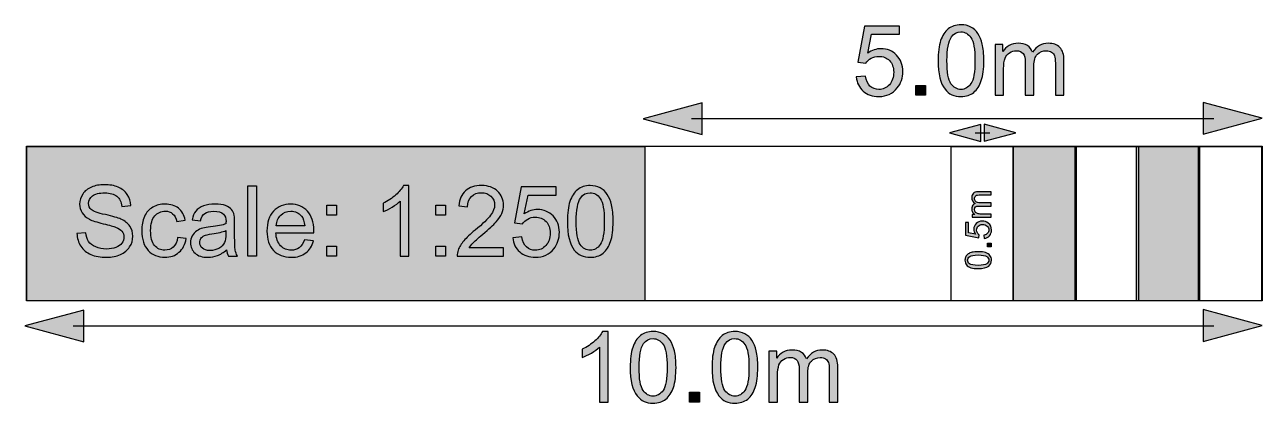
# Model space of a CAD drawing. Extents: x 65 to 355, y 40 to 244.
# Drawn here: x 64.91 to 104.97, y 40.36 to 52.6 of the extents above; entities that cross this region are included whole.
import ezdxf

# ---------------------------------------------------------------- set-up
doc = ezdxf.new("R2010")
doc.units = 0
doc.header["$MEASUREMENT"] = 0
doc.layers.add('SCALE_RULER_250', color=7, linetype='CONTINUOUS')

# ---------------------------------------------------------------- blocks, each defined once
blk = doc.blocks.new('BLOCK_13')
at = {"layer": 'SCALE_RULER_250'}
h = blk.add_hatch(color=7, dxfattribs=at)
h.dxf.hatch_style = 2
h.paths.add_polyline_path([(66.823, 43.369), (64.911, 42.857), (66.823, 42.344)])
h = blk.add_hatch(color=7, dxfattribs=at)
h.dxf.hatch_style = 2
h.paths.add_polyline_path([(103.058, 42.357), (104.971, 42.869), (103.058, 43.382)])
for points in [[(66.823, 43.369), (64.911, 42.857), (66.823, 42.344), (66.823, 43.369)], [(103.058, 42.357), (104.971, 42.869), (103.058, 43.382), (103.058, 42.357)]]:
    blk.add_lwpolyline(points, dxfattribs=at)
at = {"layer": 'SCALE_RULER_250', "color": 7}
blk.add_lwpolyline([(66.474, 42.863), (103.408, 42.863)], dxfattribs=at)
blk = doc.blocks.new('BLOCK_14')
at = {"layer": 'SCALE_RULER_250'}
h = blk.add_hatch(color=7, dxfattribs=at)
h.dxf.hatch_style = 2
edge = h.paths.add_edge_path()
edge.add_spline(control_points=[(83.796, 40.394), (83.796, 40.394), (83.517, 40.394), (83.517, 40.394), (83.517, 40.394), (83.517, 42.172), (83.517, 42.172), (83.45, 42.108), (83.362, 42.044), (83.253, 41.98), (83.144, 41.915), (83.046, 41.868), (82.959, 41.836), (82.959, 41.836), (82.959, 42.105), (82.959, 42.105), (83.115, 42.179), (83.252, 42.268), (83.368, 42.372), (83.485, 42.476), (83.568, 42.578), (83.616, 42.676), (83.616, 42.676), (83.796, 42.676), (83.796, 42.676), (83.796, 42.676), (83.796, 40.394), (83.796, 40.394)], knot_values=[0, 0, 0, 0, 1, 1, 1, 2, 2, 2, 3, 3, 3, 4, 4, 4, 5, 5, 5, 6, 6, 6, 7, 7, 7, 8, 8, 8, 9, 9, 9, 9], degree=3, periodic=1)
h = blk.add_hatch(color=7, dxfattribs=at)
h.dxf.hatch_style = 2
edge = h.paths.add_edge_path()
edge.add_spline(control_points=[(84.511, 41.515), (84.511, 41.783), (84.539, 42), (84.594, 42.163), (84.649, 42.327), (84.731, 42.454), (84.84, 42.542), (84.949, 42.631), (85.087, 42.676), (85.252, 42.676), (85.374, 42.676), (85.481, 42.651), (85.573, 42.602), (85.665, 42.553), (85.741, 42.482), (85.801, 42.39), (85.861, 42.297), (85.908, 42.185), (85.942, 42.052), (85.976, 41.919), (85.993, 41.74), (85.993, 41.515), (85.993, 41.248), (85.966, 41.033), (85.911, 40.869), (85.856, 40.705), (85.774, 40.578), (85.665, 40.489), (85.556, 40.4), (85.418, 40.355), (85.252, 40.355), (85.033, 40.355), (84.861, 40.433), (84.736, 40.591), (84.586, 40.78), (84.511, 41.088), (84.511, 41.515)], knot_values=[0, 0, 0, 0, 1, 1, 1, 2, 2, 2, 3, 3, 3, 4, 4, 4, 5, 5, 5, 6, 6, 6, 7, 7, 7, 8, 8, 8, 9, 9, 9, 10, 10, 10, 11, 11, 11, 12, 12, 12, 12], degree=3, periodic=1)
edge = h.paths.add_edge_path()
edge.add_spline(control_points=[(84.798, 41.515), (84.798, 41.141), (84.841, 40.893), (84.929, 40.77), (85.016, 40.646), (85.124, 40.585), (85.252, 40.585), (85.38, 40.585), (85.488, 40.647), (85.575, 40.771), (85.662, 40.895), (85.706, 41.143), (85.706, 41.515), (85.706, 41.889), (85.662, 42.137), (85.575, 42.26), (85.488, 42.383), (85.379, 42.445), (85.249, 42.445), (85.121, 42.445), (85.018, 42.391), (84.942, 42.282), (84.846, 42.144), (84.798, 41.888), (84.798, 41.515)], knot_values=[0, 0, 0, 0, 1, 1, 1, 2, 2, 2, 3, 3, 3, 4, 4, 4, 5, 5, 5, 6, 6, 6, 7, 7, 7, 8, 8, 8, 8], degree=3, periodic=1)
h = blk.add_hatch(color=7, dxfattribs=at)
h.dxf.hatch_style = 2
edge = h.paths.add_edge_path()
edge.add_spline(control_points=[(87.159, 41.515), (87.159, 41.783), (87.186, 42), (87.242, 42.163), (87.297, 42.327), (87.379, 42.454), (87.488, 42.542), (87.597, 42.631), (87.735, 42.676), (87.9, 42.676), (88.022, 42.676), (88.129, 42.651), (88.221, 42.602), (88.313, 42.553), (88.389, 42.482), (88.449, 42.39), (88.509, 42.297), (88.556, 42.185), (88.59, 42.052), (88.624, 41.919), (88.641, 41.74), (88.641, 41.515), (88.641, 41.248), (88.614, 41.033), (88.559, 40.869), (88.504, 40.705), (88.422, 40.578), (88.313, 40.489), (88.204, 40.4), (88.066, 40.355), (87.9, 40.355), (87.681, 40.355), (87.509, 40.433), (87.384, 40.591), (87.234, 40.78), (87.159, 41.088), (87.159, 41.515)], knot_values=[0, 0, 0, 0, 1, 1, 1, 2, 2, 2, 3, 3, 3, 4, 4, 4, 5, 5, 5, 6, 6, 6, 7, 7, 7, 8, 8, 8, 9, 9, 9, 10, 10, 10, 11, 11, 11, 12, 12, 12, 12], degree=3, periodic=1)
edge = h.paths.add_edge_path()
edge.add_spline(control_points=[(87.446, 41.515), (87.446, 41.141), (87.489, 40.893), (87.577, 40.77), (87.664, 40.646), (87.772, 40.585), (87.9, 40.585), (88.028, 40.585), (88.136, 40.647), (88.223, 40.771), (88.31, 40.895), (88.354, 41.143), (88.354, 41.515), (88.354, 41.889), (88.31, 42.137), (88.223, 42.26), (88.136, 42.383), (88.027, 42.445), (87.897, 42.445), (87.769, 42.445), (87.666, 42.391), (87.59, 42.282), (87.494, 42.144), (87.446, 41.888), (87.446, 41.515)], knot_values=[0, 0, 0, 0, 1, 1, 1, 2, 2, 2, 3, 3, 3, 4, 4, 4, 5, 5, 5, 6, 6, 6, 7, 7, 7, 8, 8, 8, 8], degree=3, periodic=1)
h = blk.add_hatch(color=7, dxfattribs=at)
h.dxf.hatch_style = 2
edge = h.paths.add_edge_path()
edge.add_spline(control_points=[(89.002, 40.394), (89.002, 40.394), (89.002, 42.04), (89.002, 42.04), (89.002, 42.04), (89.252, 42.04), (89.252, 42.04), (89.252, 42.04), (89.252, 41.809), (89.252, 41.809), (89.303, 41.89), (89.372, 41.955), (89.458, 42.004), (89.544, 42.053), (89.641, 42.077), (89.751, 42.077), (89.873, 42.077), (89.973, 42.052), (90.051, 42.001), (90.129, 41.951), (90.184, 41.88), (90.216, 41.789), (90.346, 41.981), (90.516, 42.077), (90.725, 42.077), (90.888, 42.077), (91.013, 42.032), (91.101, 41.942), (91.189, 41.851), (91.233, 41.712), (91.233, 41.524), (91.233, 41.524), (91.233, 40.394), (91.233, 40.394), (91.233, 40.394), (90.956, 40.394), (90.956, 40.394), (90.956, 40.394), (90.956, 41.431), (90.956, 41.431), (90.956, 41.542), (90.946, 41.623), (90.928, 41.672), (90.91, 41.721), (90.877, 41.76), (90.83, 41.79), (90.782, 41.82), (90.727, 41.836), (90.663, 41.836), (90.547, 41.836), (90.451, 41.797), (90.374, 41.72), (90.298, 41.643), (90.259, 41.52), (90.259, 41.35), (90.259, 41.35), (90.259, 40.394), (90.259, 40.394), (90.259, 40.394), (89.98, 40.394), (89.98, 40.394), (89.98, 40.394), (89.98, 41.463), (89.98, 41.463), (89.98, 41.587), (89.958, 41.68), (89.912, 41.742), (89.867, 41.805), (89.792, 41.836), (89.689, 41.836), (89.61, 41.836), (89.538, 41.815), (89.471, 41.774), (89.404, 41.732), (89.356, 41.672), (89.326, 41.592), (89.296, 41.512), (89.281, 41.398), (89.281, 41.248), (89.281, 41.248), (89.281, 40.394), (89.281, 40.394), (89.281, 40.394), (89.002, 40.394), (89.002, 40.394)], knot_values=[0, 0, 0, 0, 1, 1, 1, 2, 2, 2, 3, 3, 3, 4, 4, 4, 5, 5, 5, 6, 6, 6, 7, 7, 7, 8, 8, 8, 9, 9, 9, 10, 10, 10, 11, 11, 11, 12, 12, 12, 13, 13, 13, 14, 14, 14, 15, 15, 15, 16, 16, 16, 17, 17, 17, 18, 18, 18, 19, 19, 19, 20, 20, 20, 21, 21, 21, 22, 22, 22, 23, 23, 23, 24, 24, 24, 25, 25, 25, 26, 26, 26, 27, 27, 27, 28, 28, 28, 28], degree=3, periodic=1)
h = blk.add_hatch(color=7, dxfattribs=at)
h.dxf.hatch_style = 2
h.paths.add_polyline_path([(86.433, 40.394), (86.433, 40.711), (86.751, 40.711), (86.751, 40.394)])
blk.add_lwpolyline([(86.433, 40.394), (86.433, 40.711), (86.751, 40.711), (86.751, 40.394), (86.433, 40.394)], dxfattribs=at)
for points, knots in [([(83.796, 40.394), (83.796, 40.394), (83.517, 40.394), (83.517, 40.394), (83.517, 40.394), (83.517, 42.172), (83.517, 42.172), (83.45, 42.108), (83.362, 42.044), (83.253, 41.98), (83.144, 41.915), (83.046, 41.868), (82.959, 41.836), (82.959, 41.836), (82.959, 42.105), (82.959, 42.105), (83.115, 42.179), (83.252, 42.268), (83.368, 42.372), (83.485, 42.476), (83.568, 42.578), (83.616, 42.676), (83.616, 42.676), (83.796, 42.676), (83.796, 42.676), (83.796, 42.676), (83.796, 40.394), (83.796, 40.394)], [0, 0, 0, 0, 1, 1, 1, 2, 2, 2, 3, 3, 3, 4, 4, 4, 5, 5, 5, 6, 6, 6, 7, 7, 7, 8, 8, 8, 9, 9, 9, 9]), ([(84.511, 41.515), (84.511, 41.783), (84.539, 42), (84.594, 42.163), (84.649, 42.327), (84.731, 42.454), (84.84, 42.542), (84.949, 42.631), (85.087, 42.676), (85.252, 42.676), (85.374, 42.676), (85.481, 42.651), (85.573, 42.602), (85.665, 42.553), (85.741, 42.482), (85.801, 42.39), (85.861, 42.297), (85.908, 42.185), (85.942, 42.052), (85.976, 41.919), (85.993, 41.74), (85.993, 41.515), (85.993, 41.248), (85.966, 41.033), (85.911, 40.869), (85.856, 40.705), (85.774, 40.578), (85.665, 40.489), (85.556, 40.4), (85.418, 40.355), (85.252, 40.355), (85.033, 40.355), (84.861, 40.433), (84.736, 40.591), (84.586, 40.78), (84.511, 41.088), (84.511, 41.515)], [0, 0, 0, 0, 1, 1, 1, 2, 2, 2, 3, 3, 3, 4, 4, 4, 5, 5, 5, 6, 6, 6, 7, 7, 7, 8, 8, 8, 9, 9, 9, 10, 10, 10, 11, 11, 11, 12, 12, 12, 12]), ([(87.159, 41.515), (87.159, 41.783), (87.186, 42), (87.242, 42.163), (87.297, 42.327), (87.379, 42.454), (87.488, 42.542), (87.597, 42.631), (87.735, 42.676), (87.9, 42.676), (88.022, 42.676), (88.129, 42.651), (88.221, 42.602), (88.313, 42.553), (88.389, 42.482), (88.449, 42.39), (88.509, 42.297), (88.556, 42.185), (88.59, 42.052), (88.624, 41.919), (88.641, 41.74), (88.641, 41.515), (88.641, 41.248), (88.614, 41.033), (88.559, 40.869), (88.504, 40.705), (88.422, 40.578), (88.313, 40.489), (88.204, 40.4), (88.066, 40.355), (87.9, 40.355), (87.681, 40.355), (87.509, 40.433), (87.384, 40.591), (87.234, 40.78), (87.159, 41.088), (87.159, 41.515)], [0, 0, 0, 0, 1, 1, 1, 2, 2, 2, 3, 3, 3, 4, 4, 4, 5, 5, 5, 6, 6, 6, 7, 7, 7, 8, 8, 8, 9, 9, 9, 10, 10, 10, 11, 11, 11, 12, 12, 12, 12]), ([(84.798, 41.515), (84.798, 41.141), (84.841, 40.893), (84.929, 40.77), (85.016, 40.646), (85.124, 40.585), (85.252, 40.585), (85.38, 40.585), (85.488, 40.647), (85.575, 40.771), (85.662, 40.895), (85.706, 41.143), (85.706, 41.515), (85.706, 41.889), (85.662, 42.137), (85.575, 42.26), (85.488, 42.383), (85.379, 42.445), (85.249, 42.445), (85.121, 42.445), (85.018, 42.391), (84.942, 42.282), (84.846, 42.144), (84.798, 41.888), (84.798, 41.515)], [0, 0, 0, 0, 1, 1, 1, 2, 2, 2, 3, 3, 3, 4, 4, 4, 5, 5, 5, 6, 6, 6, 7, 7, 7, 8, 8, 8, 8]), ([(87.446, 41.515), (87.446, 41.141), (87.489, 40.893), (87.577, 40.77), (87.664, 40.646), (87.772, 40.585), (87.9, 40.585), (88.028, 40.585), (88.136, 40.647), (88.223, 40.771), (88.31, 40.895), (88.354, 41.143), (88.354, 41.515), (88.354, 41.889), (88.31, 42.137), (88.223, 42.26), (88.136, 42.383), (88.027, 42.445), (87.897, 42.445), (87.769, 42.445), (87.666, 42.391), (87.59, 42.282), (87.494, 42.144), (87.446, 41.888), (87.446, 41.515)], [0, 0, 0, 0, 1, 1, 1, 2, 2, 2, 3, 3, 3, 4, 4, 4, 5, 5, 5, 6, 6, 6, 7, 7, 7, 8, 8, 8, 8]), ([(89.002, 40.394), (89.002, 40.394), (89.002, 42.04), (89.002, 42.04), (89.002, 42.04), (89.252, 42.04), (89.252, 42.04), (89.252, 42.04), (89.252, 41.809), (89.252, 41.809), (89.303, 41.89), (89.372, 41.955), (89.458, 42.004), (89.544, 42.053), (89.641, 42.077), (89.751, 42.077), (89.873, 42.077), (89.973, 42.052), (90.051, 42.001), (90.129, 41.951), (90.184, 41.88), (90.216, 41.789), (90.346, 41.981), (90.516, 42.077), (90.725, 42.077), (90.888, 42.077), (91.013, 42.032), (91.101, 41.942), (91.189, 41.851), (91.233, 41.712), (91.233, 41.524), (91.233, 41.524), (91.233, 40.394), (91.233, 40.394), (91.233, 40.394), (90.956, 40.394), (90.956, 40.394), (90.956, 40.394), (90.956, 41.431), (90.956, 41.431), (90.956, 41.542), (90.946, 41.623), (90.928, 41.672), (90.91, 41.721), (90.877, 41.76), (90.83, 41.79), (90.782, 41.82), (90.727, 41.836), (90.663, 41.836), (90.547, 41.836), (90.451, 41.797), (90.374, 41.72), (90.298, 41.643), (90.259, 41.52), (90.259, 41.35), (90.259, 41.35), (90.259, 40.394), (90.259, 40.394), (90.259, 40.394), (89.98, 40.394), (89.98, 40.394), (89.98, 40.394), (89.98, 41.463), (89.98, 41.463), (89.98, 41.587), (89.958, 41.68), (89.912, 41.742), (89.867, 41.805), (89.792, 41.836), (89.689, 41.836), (89.61, 41.836), (89.538, 41.815), (89.471, 41.774), (89.404, 41.732), (89.356, 41.672), (89.326, 41.592), (89.296, 41.512), (89.281, 41.398), (89.281, 41.248), (89.281, 41.248), (89.281, 40.394), (89.281, 40.394), (89.281, 40.394), (89.002, 40.394), (89.002, 40.394)], [0, 0, 0, 0, 1, 1, 1, 2, 2, 2, 3, 3, 3, 4, 4, 4, 5, 5, 5, 6, 6, 6, 7, 7, 7, 8, 8, 8, 9, 9, 9, 10, 10, 10, 11, 11, 11, 12, 12, 12, 13, 13, 13, 14, 14, 14, 15, 15, 15, 16, 16, 16, 17, 17, 17, 18, 18, 18, 19, 19, 19, 20, 20, 20, 21, 21, 21, 22, 22, 22, 23, 23, 23, 24, 24, 24, 25, 25, 25, 26, 26, 26, 27, 27, 27, 28, 28, 28, 28])]:
    blk.add_open_spline(points, degree=3, knots=knots, dxfattribs=at)
blk = doc.blocks.new('BLOCK_15')
at = {"layer": 'SCALE_RULER_250'}
h = blk.add_hatch(color=7, dxfattribs=at)
h.dxf.hatch_style = 2
h.paths.add_polyline_path([(103.058, 49.06), (104.971, 49.572), (103.058, 50.085)])
h = blk.add_hatch(color=7, dxfattribs=at)
h.dxf.hatch_style = 2
h.paths.add_polyline_path([(86.843, 50.072), (84.931, 49.56), (86.843, 49.047)])
for points in [[(103.058, 49.06), (104.971, 49.572), (103.058, 50.085), (103.058, 49.06)], [(86.843, 50.072), (84.931, 49.56), (86.843, 49.047), (86.843, 50.072)]]:
    blk.add_lwpolyline(points, dxfattribs=at)
at = {"layer": 'SCALE_RULER_250', "color": 7}
blk.add_lwpolyline([(86.494, 49.566), (103.408, 49.566)], dxfattribs=at)
blk = doc.blocks.new('BLOCK_16')
at = {"layer": 'SCALE_RULER_250'}
h = blk.add_hatch(color=7, dxfattribs=at)
h.dxf.hatch_style = 2
edge = h.paths.add_edge_path()
edge.add_spline(control_points=[(91.829, 50.911), (91.829, 50.911), (92.122, 50.936), (92.122, 50.936), (92.144, 50.793), (92.194, 50.686), (92.273, 50.614), (92.352, 50.542), (92.448, 50.506), (92.559, 50.506), (92.694, 50.506), (92.807, 50.557), (92.9, 50.658), (92.993, 50.759), (93.04, 50.894), (93.04, 51.061), (93.04, 51.22), (92.995, 51.346), (92.906, 51.438), (92.816, 51.53), (92.699, 51.576), (92.555, 51.576), (92.465, 51.576), (92.384, 51.556), (92.311, 51.515), (92.239, 51.474), (92.182, 51.421), (92.141, 51.356), (92.141, 51.356), (91.879, 51.39), (91.879, 51.39), (91.879, 51.39), (92.099, 52.557), (92.099, 52.557), (92.099, 52.557), (93.229, 52.557), (93.229, 52.557), (93.229, 52.557), (93.229, 52.291), (93.229, 52.291), (93.229, 52.291), (92.322, 52.291), (92.322, 52.291), (92.322, 52.291), (92.2, 51.68), (92.2, 51.68), (92.336, 51.775), (92.479, 51.823), (92.629, 51.823), (92.828, 51.823), (92.995, 51.754), (93.131, 51.616), (93.268, 51.479), (93.336, 51.302), (93.336, 51.086), (93.336, 50.88), (93.276, 50.703), (93.156, 50.553), (93.011, 50.369), (92.812, 50.277), (92.559, 50.277), (92.353, 50.277), (92.184, 50.335), (92.053, 50.451), (91.922, 50.566), (91.848, 50.72), (91.829, 50.911)], knot_values=[0, 0, 0, 0, 1, 1, 1, 2, 2, 2, 3, 3, 3, 4, 4, 4, 5, 5, 5, 6, 6, 6, 7, 7, 7, 8, 8, 8, 9, 9, 9, 10, 10, 10, 11, 11, 11, 12, 12, 12, 13, 13, 13, 14, 14, 14, 15, 15, 15, 16, 16, 16, 17, 17, 17, 18, 18, 18, 19, 19, 19, 20, 20, 20, 21, 21, 21, 22, 22, 22, 22], degree=3, periodic=1)
h = blk.add_hatch(color=7, dxfattribs=at)
h.dxf.hatch_style = 2
edge = h.paths.add_edge_path()
edge.add_spline(control_points=[(94.477, 51.437), (94.477, 51.705), (94.505, 51.921), (94.56, 52.085), (94.615, 52.249), (94.697, 52.375), (94.807, 52.464), (94.915, 52.553), (95.053, 52.598), (95.218, 52.598), (95.34, 52.598), (95.447, 52.573), (95.539, 52.524), (95.631, 52.475), (95.707, 52.404), (95.767, 52.312), (95.827, 52.219), (95.874, 52.106), (95.908, 51.974), (95.942, 51.841), (95.959, 51.662), (95.959, 51.437), (95.959, 51.17), (95.932, 50.955), (95.877, 50.791), (95.822, 50.627), (95.74, 50.5), (95.631, 50.411), (95.522, 50.321), (95.385, 50.277), (95.218, 50.277), (94.999, 50.277), (94.827, 50.355), (94.702, 50.513), (94.552, 50.701), (94.477, 51.009), (94.477, 51.437)], knot_values=[0, 0, 0, 0, 1, 1, 1, 2, 2, 2, 3, 3, 3, 4, 4, 4, 5, 5, 5, 6, 6, 6, 7, 7, 7, 8, 8, 8, 9, 9, 9, 10, 10, 10, 11, 11, 11, 12, 12, 12, 12], degree=3, periodic=1)
edge = h.paths.add_edge_path()
edge.add_spline(control_points=[(94.764, 51.437), (94.764, 51.063), (94.807, 50.815), (94.895, 50.691), (94.982, 50.568), (95.09, 50.506), (95.218, 50.506), (95.346, 50.506), (95.454, 50.568), (95.541, 50.693), (95.629, 50.817), (95.672, 51.065), (95.672, 51.437), (95.672, 51.81), (95.629, 52.059), (95.541, 52.182), (95.454, 52.305), (95.345, 52.367), (95.215, 52.367), (95.087, 52.367), (94.985, 52.312), (94.908, 52.204), (94.812, 52.065), (94.764, 51.809), (94.764, 51.437)], knot_values=[0, 0, 0, 0, 1, 1, 1, 2, 2, 2, 3, 3, 3, 4, 4, 4, 5, 5, 5, 6, 6, 6, 7, 7, 7, 8, 8, 8, 8], degree=3, periodic=1)
h = blk.add_hatch(color=7, dxfattribs=at)
h.dxf.hatch_style = 2
edge = h.paths.add_edge_path()
edge.add_spline(control_points=[(96.32, 50.316), (96.32, 50.316), (96.32, 51.962), (96.32, 51.962), (96.32, 51.962), (96.57, 51.962), (96.57, 51.962), (96.57, 51.962), (96.57, 51.731), (96.57, 51.731), (96.622, 51.811), (96.69, 51.877), (96.776, 51.926), (96.862, 51.975), (96.96, 51.999), (97.069, 51.999), (97.191, 51.999), (97.291, 51.974), (97.369, 51.923), (97.447, 51.872), (97.502, 51.802), (97.534, 51.711), (97.664, 51.903), (97.834, 51.999), (98.043, 51.999), (98.206, 51.999), (98.332, 51.954), (98.419, 51.864), (98.507, 51.773), (98.551, 51.634), (98.551, 51.446), (98.551, 51.446), (98.551, 50.316), (98.551, 50.316), (98.551, 50.316), (98.274, 50.316), (98.274, 50.316), (98.274, 50.316), (98.274, 51.353), (98.274, 51.353), (98.274, 51.464), (98.265, 51.545), (98.247, 51.594), (98.228, 51.643), (98.196, 51.682), (98.148, 51.712), (98.101, 51.742), (98.045, 51.757), (97.981, 51.757), (97.865, 51.757), (97.769, 51.719), (97.692, 51.642), (97.616, 51.565), (97.578, 51.441), (97.578, 51.272), (97.578, 51.272), (97.578, 50.316), (97.578, 50.316), (97.578, 50.316), (97.299, 50.316), (97.299, 50.316), (97.299, 50.316), (97.299, 51.385), (97.299, 51.385), (97.299, 51.509), (97.276, 51.602), (97.23, 51.664), (97.185, 51.726), (97.111, 51.757), (97.007, 51.757), (96.929, 51.757), (96.856, 51.737), (96.789, 51.695), (96.723, 51.654), (96.674, 51.593), (96.644, 51.514), (96.614, 51.434), (96.599, 51.32), (96.599, 51.17), (96.599, 51.17), (96.599, 50.316), (96.599, 50.316), (96.599, 50.316), (96.32, 50.316), (96.32, 50.316)], knot_values=[0, 0, 0, 0, 1, 1, 1, 2, 2, 2, 3, 3, 3, 4, 4, 4, 5, 5, 5, 6, 6, 6, 7, 7, 7, 8, 8, 8, 9, 9, 9, 10, 10, 10, 11, 11, 11, 12, 12, 12, 13, 13, 13, 14, 14, 14, 15, 15, 15, 16, 16, 16, 17, 17, 17, 18, 18, 18, 19, 19, 19, 20, 20, 20, 21, 21, 21, 22, 22, 22, 23, 23, 23, 24, 24, 24, 25, 25, 25, 26, 26, 26, 27, 27, 27, 28, 28, 28, 28], degree=3, periodic=1)
h = blk.add_hatch(color=7, dxfattribs=at)
h.dxf.hatch_style = 2
h.paths.add_polyline_path([(93.752, 50.316), (93.752, 50.633), (94.069, 50.633), (94.069, 50.316)])
blk.add_lwpolyline([(93.752, 50.316), (93.752, 50.633), (94.069, 50.633), (94.069, 50.316), (93.752, 50.316)], dxfattribs=at)
for points, knots in [([(91.829, 50.911), (91.829, 50.911), (92.122, 50.936), (92.122, 50.936), (92.144, 50.793), (92.194, 50.686), (92.273, 50.614), (92.352, 50.542), (92.448, 50.506), (92.559, 50.506), (92.694, 50.506), (92.807, 50.557), (92.9, 50.658), (92.993, 50.759), (93.04, 50.894), (93.04, 51.061), (93.04, 51.22), (92.995, 51.346), (92.906, 51.438), (92.816, 51.53), (92.699, 51.576), (92.555, 51.576), (92.465, 51.576), (92.384, 51.556), (92.311, 51.515), (92.239, 51.474), (92.182, 51.421), (92.141, 51.356), (92.141, 51.356), (91.879, 51.39), (91.879, 51.39), (91.879, 51.39), (92.099, 52.557), (92.099, 52.557), (92.099, 52.557), (93.229, 52.557), (93.229, 52.557), (93.229, 52.557), (93.229, 52.291), (93.229, 52.291), (93.229, 52.291), (92.322, 52.291), (92.322, 52.291), (92.322, 52.291), (92.2, 51.68), (92.2, 51.68), (92.336, 51.775), (92.479, 51.823), (92.629, 51.823), (92.828, 51.823), (92.995, 51.754), (93.131, 51.616), (93.268, 51.479), (93.336, 51.302), (93.336, 51.086), (93.336, 50.88), (93.276, 50.703), (93.156, 50.553), (93.011, 50.369), (92.812, 50.277), (92.559, 50.277), (92.353, 50.277), (92.184, 50.335), (92.053, 50.451), (91.922, 50.566), (91.848, 50.72), (91.829, 50.911)], [0, 0, 0, 0, 1, 1, 1, 2, 2, 2, 3, 3, 3, 4, 4, 4, 5, 5, 5, 6, 6, 6, 7, 7, 7, 8, 8, 8, 9, 9, 9, 10, 10, 10, 11, 11, 11, 12, 12, 12, 13, 13, 13, 14, 14, 14, 15, 15, 15, 16, 16, 16, 17, 17, 17, 18, 18, 18, 19, 19, 19, 20, 20, 20, 21, 21, 21, 22, 22, 22, 22]), ([(94.477, 51.437), (94.477, 51.705), (94.505, 51.921), (94.56, 52.085), (94.615, 52.249), (94.697, 52.375), (94.807, 52.464), (94.915, 52.553), (95.053, 52.598), (95.218, 52.598), (95.34, 52.598), (95.447, 52.573), (95.539, 52.524), (95.631, 52.475), (95.707, 52.404), (95.767, 52.312), (95.827, 52.219), (95.874, 52.106), (95.908, 51.974), (95.942, 51.841), (95.959, 51.662), (95.959, 51.437), (95.959, 51.17), (95.932, 50.955), (95.877, 50.791), (95.822, 50.627), (95.74, 50.5), (95.631, 50.411), (95.522, 50.321), (95.385, 50.277), (95.218, 50.277), (94.999, 50.277), (94.827, 50.355), (94.702, 50.513), (94.552, 50.701), (94.477, 51.009), (94.477, 51.437)], [0, 0, 0, 0, 1, 1, 1, 2, 2, 2, 3, 3, 3, 4, 4, 4, 5, 5, 5, 6, 6, 6, 7, 7, 7, 8, 8, 8, 9, 9, 9, 10, 10, 10, 11, 11, 11, 12, 12, 12, 12]), ([(94.764, 51.437), (94.764, 51.063), (94.807, 50.815), (94.895, 50.691), (94.982, 50.568), (95.09, 50.506), (95.218, 50.506), (95.346, 50.506), (95.454, 50.568), (95.541, 50.693), (95.629, 50.817), (95.672, 51.065), (95.672, 51.437), (95.672, 51.81), (95.629, 52.059), (95.541, 52.182), (95.454, 52.305), (95.345, 52.367), (95.215, 52.367), (95.087, 52.367), (94.985, 52.312), (94.908, 52.204), (94.812, 52.065), (94.764, 51.809), (94.764, 51.437)], [0, 0, 0, 0, 1, 1, 1, 2, 2, 2, 3, 3, 3, 4, 4, 4, 5, 5, 5, 6, 6, 6, 7, 7, 7, 8, 8, 8, 8]), ([(96.32, 50.316), (96.32, 50.316), (96.32, 51.962), (96.32, 51.962), (96.32, 51.962), (96.57, 51.962), (96.57, 51.962), (96.57, 51.962), (96.57, 51.731), (96.57, 51.731), (96.622, 51.811), (96.69, 51.877), (96.776, 51.926), (96.862, 51.975), (96.96, 51.999), (97.069, 51.999), (97.191, 51.999), (97.291, 51.974), (97.369, 51.923), (97.447, 51.872), (97.502, 51.802), (97.534, 51.711), (97.664, 51.903), (97.834, 51.999), (98.043, 51.999), (98.206, 51.999), (98.332, 51.954), (98.419, 51.864), (98.507, 51.773), (98.551, 51.634), (98.551, 51.446), (98.551, 51.446), (98.551, 50.316), (98.551, 50.316), (98.551, 50.316), (98.274, 50.316), (98.274, 50.316), (98.274, 50.316), (98.274, 51.353), (98.274, 51.353), (98.274, 51.464), (98.265, 51.545), (98.247, 51.594), (98.228, 51.643), (98.196, 51.682), (98.148, 51.712), (98.101, 51.742), (98.045, 51.757), (97.981, 51.757), (97.865, 51.757), (97.769, 51.719), (97.692, 51.642), (97.616, 51.565), (97.578, 51.441), (97.578, 51.272), (97.578, 51.272), (97.578, 50.316), (97.578, 50.316), (97.578, 50.316), (97.299, 50.316), (97.299, 50.316), (97.299, 50.316), (97.299, 51.385), (97.299, 51.385), (97.299, 51.509), (97.276, 51.602), (97.23, 51.664), (97.185, 51.726), (97.111, 51.757), (97.007, 51.757), (96.929, 51.757), (96.856, 51.737), (96.789, 51.695), (96.723, 51.654), (96.674, 51.593), (96.644, 51.514), (96.614, 51.434), (96.599, 51.32), (96.599, 51.17), (96.599, 51.17), (96.599, 50.316), (96.599, 50.316), (96.599, 50.316), (96.32, 50.316), (96.32, 50.316)], [0, 0, 0, 0, 1, 1, 1, 2, 2, 2, 3, 3, 3, 4, 4, 4, 5, 5, 5, 6, 6, 6, 7, 7, 7, 8, 8, 8, 9, 9, 9, 10, 10, 10, 11, 11, 11, 12, 12, 12, 13, 13, 13, 14, 14, 14, 15, 15, 15, 16, 16, 16, 17, 17, 17, 18, 18, 18, 19, 19, 19, 20, 20, 20, 21, 21, 21, 22, 22, 22, 23, 23, 23, 24, 24, 24, 25, 25, 25, 26, 26, 26, 27, 27, 27, 28, 28, 28, 28])]:
    blk.add_open_spline(points, degree=3, knots=knots, dxfattribs=at)
blk = doc.blocks.new('BLOCK_17')
at = {"layer": 'SCALE_RULER_250'}
h = blk.add_hatch(color=7, dxfattribs=at)
h.dxf.hatch_style = 2
edge = h.paths.add_edge_path()
edge.add_spline(control_points=[(96.191, 46.37), (96.191, 46.37), (95.582, 46.37), (95.582, 46.37), (95.582, 46.37), (95.582, 46.462), (95.582, 46.462), (95.582, 46.462), (95.668, 46.462), (95.668, 46.462), (95.638, 46.481), (95.614, 46.506), (95.596, 46.538), (95.577, 46.57), (95.568, 46.606), (95.568, 46.646), (95.568, 46.691), (95.578, 46.729), (95.597, 46.757), (95.615, 46.786), (95.642, 46.806), (95.675, 46.818), (95.604, 46.866), (95.568, 46.929), (95.568, 47.006), (95.568, 47.067), (95.585, 47.113), (95.619, 47.145), (95.652, 47.178), (95.704, 47.194), (95.773, 47.194), (95.773, 47.194), (96.191, 47.194), (96.191, 47.194), (96.191, 47.194), (96.191, 47.092), (96.191, 47.092), (96.191, 47.092), (95.808, 47.092), (95.808, 47.092), (95.766, 47.092), (95.737, 47.088), (95.718, 47.082), (95.7, 47.075), (95.686, 47.063), (95.675, 47.045), (95.664, 47.028), (95.658, 47.007), (95.658, 46.984), (95.658, 46.941), (95.672, 46.905), (95.701, 46.877), (95.729, 46.848), (95.775, 46.834), (95.837, 46.834), (95.837, 46.834), (96.191, 46.834), (96.191, 46.834), (96.191, 46.834), (96.191, 46.731), (96.191, 46.731), (96.191, 46.731), (95.796, 46.731), (95.796, 46.731), (95.75, 46.731), (95.715, 46.723), (95.692, 46.706), (95.669, 46.689), (95.658, 46.662), (95.658, 46.623), (95.658, 46.594), (95.666, 46.567), (95.681, 46.543), (95.696, 46.518), (95.718, 46.501), (95.748, 46.489), (95.777, 46.478), (95.82, 46.473), (95.875, 46.473), (95.875, 46.473), (96.191, 46.473), (96.191, 46.473), (96.191, 46.473), (96.191, 46.37), (96.191, 46.37)], knot_values=[0, 0, 0, 0, 1, 1, 1, 2, 2, 2, 3, 3, 3, 4, 4, 4, 5, 5, 5, 6, 6, 6, 7, 7, 7, 8, 8, 8, 9, 9, 9, 10, 10, 10, 11, 11, 11, 12, 12, 12, 13, 13, 13, 14, 14, 14, 15, 15, 15, 16, 16, 16, 17, 17, 17, 18, 18, 18, 19, 19, 19, 20, 20, 20, 21, 21, 21, 22, 22, 22, 23, 23, 23, 24, 24, 24, 25, 25, 25, 26, 26, 26, 27, 27, 27, 28, 28, 28, 28], degree=3, periodic=1)
h = blk.add_hatch(color=7, dxfattribs=at)
h.dxf.hatch_style = 2
edge = h.paths.add_edge_path()
edge.add_spline(control_points=[(95.971, 45.688), (95.971, 45.688), (95.962, 45.796), (95.962, 45.796), (96.015, 45.804), (96.054, 45.823), (96.081, 45.852), (96.107, 45.881), (96.12, 45.917), (96.12, 45.958), (96.12, 46.008), (96.102, 46.05), (96.064, 46.084), (96.027, 46.118), (95.977, 46.136), (95.915, 46.136), (95.857, 46.136), (95.81, 46.119), (95.776, 46.086), (95.742, 46.053), (95.725, 46.01), (95.725, 45.956), (95.725, 45.923), (95.732, 45.893), (95.748, 45.866), (95.763, 45.839), (95.782, 45.818), (95.807, 45.803), (95.807, 45.803), (95.794, 45.706), (95.794, 45.706), (95.794, 45.706), (95.362, 45.788), (95.362, 45.788), (95.362, 45.788), (95.362, 46.206), (95.362, 46.206), (95.362, 46.206), (95.461, 46.206), (95.461, 46.206), (95.461, 46.206), (95.461, 45.87), (95.461, 45.87), (95.461, 45.87), (95.687, 45.825), (95.687, 45.825), (95.652, 45.876), (95.634, 45.928), (95.634, 45.984), (95.634, 46.057), (95.659, 46.119), (95.71, 46.169), (95.761, 46.22), (95.826, 46.245), (95.906, 46.245), (95.982, 46.245), (96.048, 46.223), (96.103, 46.179), (96.171, 46.125), (96.205, 46.051), (96.205, 45.958), (96.205, 45.881), (96.184, 45.819), (96.141, 45.771), (96.098, 45.723), (96.042, 45.695), (95.971, 45.688)], knot_values=[0, 0, 0, 0, 1, 1, 1, 2, 2, 2, 3, 3, 3, 4, 4, 4, 5, 5, 5, 6, 6, 6, 7, 7, 7, 8, 8, 8, 9, 9, 9, 10, 10, 10, 11, 11, 11, 12, 12, 12, 13, 13, 13, 14, 14, 14, 15, 15, 15, 16, 16, 16, 17, 17, 17, 18, 18, 18, 19, 19, 19, 20, 20, 20, 21, 21, 21, 22, 22, 22, 22], degree=3, periodic=1)
h = blk.add_hatch(color=7, dxfattribs=at)
h.dxf.hatch_style = 2
h.paths.add_polyline_path([(96.191, 45.419), (96.074, 45.419), (96.074, 45.537), (96.191, 45.537)])
h = blk.add_hatch(color=7, dxfattribs=at)
h.dxf.hatch_style = 2
edge = h.paths.add_edge_path()
edge.add_spline(control_points=[(95.777, 44.709), (95.677, 44.709), (95.597, 44.719), (95.537, 44.739), (95.476, 44.76), (95.429, 44.79), (95.397, 44.831), (95.364, 44.871), (95.347, 44.922), (95.347, 44.983), (95.347, 45.028), (95.356, 45.067), (95.375, 45.101), (95.393, 45.136), (95.419, 45.164), (95.453, 45.186), (95.487, 45.208), (95.529, 45.225), (95.578, 45.238), (95.627, 45.251), (95.693, 45.257), (95.777, 45.257), (95.875, 45.257), (95.955, 45.247), (96.015, 45.227), (96.076, 45.206), (96.123, 45.176), (96.156, 45.136), (96.189, 45.095), (96.205, 45.045), (96.205, 44.983), (96.205, 44.902), (96.176, 44.838), (96.118, 44.792), (96.048, 44.737), (95.934, 44.709), (95.777, 44.709)], knot_values=[0, 0, 0, 0, 1, 1, 1, 2, 2, 2, 3, 3, 3, 4, 4, 4, 5, 5, 5, 6, 6, 6, 7, 7, 7, 8, 8, 8, 9, 9, 9, 10, 10, 10, 11, 11, 11, 12, 12, 12, 12], degree=3, periodic=1)
edge = h.paths.add_edge_path()
edge.add_spline(control_points=[(95.777, 44.815), (95.915, 44.815), (96.006, 44.831), (96.052, 44.863), (96.098, 44.896), (96.12, 44.935), (96.12, 44.983), (96.12, 45.03), (96.098, 45.07), (96.052, 45.103), (96.006, 45.135), (95.914, 45.151), (95.777, 45.151), (95.638, 45.151), (95.546, 45.135), (95.501, 45.103), (95.455, 45.07), (95.433, 45.03), (95.433, 44.982), (95.433, 44.934), (95.453, 44.896), (95.493, 44.868), (95.544, 44.833), (95.639, 44.815), (95.777, 44.815)], knot_values=[0, 0, 0, 0, 1, 1, 1, 2, 2, 2, 3, 3, 3, 4, 4, 4, 5, 5, 5, 6, 6, 6, 7, 7, 7, 8, 8, 8, 8], degree=3, periodic=1)
blk.add_lwpolyline([(96.191, 45.419), (96.074, 45.419), (96.074, 45.537), (96.191, 45.537), (96.191, 45.419)], dxfattribs=at)
for points, knots in [([(96.191, 46.37), (96.191, 46.37), (95.582, 46.37), (95.582, 46.37), (95.582, 46.37), (95.582, 46.462), (95.582, 46.462), (95.582, 46.462), (95.668, 46.462), (95.668, 46.462), (95.638, 46.481), (95.614, 46.506), (95.596, 46.538), (95.577, 46.57), (95.568, 46.606), (95.568, 46.646), (95.568, 46.691), (95.578, 46.729), (95.597, 46.757), (95.615, 46.786), (95.642, 46.806), (95.675, 46.818), (95.604, 46.866), (95.568, 46.929), (95.568, 47.006), (95.568, 47.067), (95.585, 47.113), (95.619, 47.145), (95.652, 47.178), (95.704, 47.194), (95.773, 47.194), (95.773, 47.194), (96.191, 47.194), (96.191, 47.194), (96.191, 47.194), (96.191, 47.092), (96.191, 47.092), (96.191, 47.092), (95.808, 47.092), (95.808, 47.092), (95.766, 47.092), (95.737, 47.088), (95.718, 47.082), (95.7, 47.075), (95.686, 47.063), (95.675, 47.045), (95.664, 47.028), (95.658, 47.007), (95.658, 46.984), (95.658, 46.941), (95.672, 46.905), (95.701, 46.877), (95.729, 46.848), (95.775, 46.834), (95.837, 46.834), (95.837, 46.834), (96.191, 46.834), (96.191, 46.834), (96.191, 46.834), (96.191, 46.731), (96.191, 46.731), (96.191, 46.731), (95.796, 46.731), (95.796, 46.731), (95.75, 46.731), (95.715, 46.723), (95.692, 46.706), (95.669, 46.689), (95.658, 46.662), (95.658, 46.623), (95.658, 46.594), (95.666, 46.567), (95.681, 46.543), (95.696, 46.518), (95.718, 46.501), (95.748, 46.489), (95.777, 46.478), (95.82, 46.473), (95.875, 46.473), (95.875, 46.473), (96.191, 46.473), (96.191, 46.473), (96.191, 46.473), (96.191, 46.37), (96.191, 46.37)], [0, 0, 0, 0, 1, 1, 1, 2, 2, 2, 3, 3, 3, 4, 4, 4, 5, 5, 5, 6, 6, 6, 7, 7, 7, 8, 8, 8, 9, 9, 9, 10, 10, 10, 11, 11, 11, 12, 12, 12, 13, 13, 13, 14, 14, 14, 15, 15, 15, 16, 16, 16, 17, 17, 17, 18, 18, 18, 19, 19, 19, 20, 20, 20, 21, 21, 21, 22, 22, 22, 23, 23, 23, 24, 24, 24, 25, 25, 25, 26, 26, 26, 27, 27, 27, 28, 28, 28, 28]), ([(95.971, 45.688), (95.971, 45.688), (95.962, 45.796), (95.962, 45.796), (96.015, 45.804), (96.054, 45.823), (96.081, 45.852), (96.107, 45.881), (96.12, 45.917), (96.12, 45.958), (96.12, 46.008), (96.102, 46.05), (96.064, 46.084), (96.027, 46.118), (95.977, 46.136), (95.915, 46.136), (95.857, 46.136), (95.81, 46.119), (95.776, 46.086), (95.742, 46.053), (95.725, 46.01), (95.725, 45.956), (95.725, 45.923), (95.732, 45.893), (95.748, 45.866), (95.763, 45.839), (95.782, 45.818), (95.807, 45.803), (95.807, 45.803), (95.794, 45.706), (95.794, 45.706), (95.794, 45.706), (95.362, 45.788), (95.362, 45.788), (95.362, 45.788), (95.362, 46.206), (95.362, 46.206), (95.362, 46.206), (95.461, 46.206), (95.461, 46.206), (95.461, 46.206), (95.461, 45.87), (95.461, 45.87), (95.461, 45.87), (95.687, 45.825), (95.687, 45.825), (95.652, 45.876), (95.634, 45.928), (95.634, 45.984), (95.634, 46.057), (95.659, 46.119), (95.71, 46.169), (95.761, 46.22), (95.826, 46.245), (95.906, 46.245), (95.982, 46.245), (96.048, 46.223), (96.103, 46.179), (96.171, 46.125), (96.205, 46.051), (96.205, 45.958), (96.205, 45.881), (96.184, 45.819), (96.141, 45.771), (96.098, 45.723), (96.042, 45.695), (95.971, 45.688)], [0, 0, 0, 0, 1, 1, 1, 2, 2, 2, 3, 3, 3, 4, 4, 4, 5, 5, 5, 6, 6, 6, 7, 7, 7, 8, 8, 8, 9, 9, 9, 10, 10, 10, 11, 11, 11, 12, 12, 12, 13, 13, 13, 14, 14, 14, 15, 15, 15, 16, 16, 16, 17, 17, 17, 18, 18, 18, 19, 19, 19, 20, 20, 20, 21, 21, 21, 22, 22, 22, 22]), ([(95.777, 44.709), (95.677, 44.709), (95.597, 44.719), (95.537, 44.739), (95.476, 44.76), (95.429, 44.79), (95.397, 44.831), (95.364, 44.871), (95.347, 44.922), (95.347, 44.983), (95.347, 45.028), (95.356, 45.067), (95.375, 45.101), (95.393, 45.136), (95.419, 45.164), (95.453, 45.186), (95.487, 45.208), (95.529, 45.225), (95.578, 45.238), (95.627, 45.251), (95.693, 45.257), (95.777, 45.257), (95.875, 45.257), (95.955, 45.247), (96.015, 45.227), (96.076, 45.206), (96.123, 45.176), (96.156, 45.136), (96.189, 45.095), (96.205, 45.045), (96.205, 44.983), (96.205, 44.902), (96.176, 44.838), (96.118, 44.792), (96.048, 44.737), (95.934, 44.709), (95.777, 44.709)], [0, 0, 0, 0, 1, 1, 1, 2, 2, 2, 3, 3, 3, 4, 4, 4, 5, 5, 5, 6, 6, 6, 7, 7, 7, 8, 8, 8, 9, 9, 9, 10, 10, 10, 11, 11, 11, 12, 12, 12, 12]), ([(95.777, 44.815), (95.915, 44.815), (96.006, 44.831), (96.052, 44.863), (96.098, 44.896), (96.12, 44.935), (96.12, 44.983), (96.12, 45.03), (96.098, 45.07), (96.052, 45.103), (96.006, 45.135), (95.914, 45.151), (95.777, 45.151), (95.638, 45.151), (95.546, 45.135), (95.501, 45.103), (95.455, 45.07), (95.433, 45.03), (95.433, 44.982), (95.433, 44.934), (95.453, 44.896), (95.493, 44.868), (95.544, 44.833), (95.639, 44.815), (95.777, 44.815)], [0, 0, 0, 0, 1, 1, 1, 2, 2, 2, 3, 3, 3, 4, 4, 4, 5, 5, 5, 6, 6, 6, 7, 7, 7, 8, 8, 8, 8])]:
    blk.add_open_spline(points, degree=3, knots=knots, dxfattribs=at)
blk = doc.blocks.new('BLOCK_18')
at = {"layer": 'SCALE_RULER_250'}
h = blk.add_hatch(color=7, dxfattribs=at)
h.dxf.hatch_style = 2
h.paths.add_polyline_path([(95.862, 49.372), (94.843, 49.1), (95.862, 48.827)])
h = blk.add_hatch(color=7, dxfattribs=at)
h.dxf.hatch_style = 2
h.paths.add_polyline_path([(95.971, 48.834), (96.989, 49.106), (95.971, 49.379)])
for points in [[(95.862, 49.372), (94.843, 49.1), (95.862, 48.827), (95.862, 49.372)], [(95.971, 48.834), (96.989, 49.106), (95.971, 49.379), (95.971, 48.834)]]:
    blk.add_lwpolyline(points, dxfattribs=at)
at = {"layer": 'SCALE_RULER_250', "color": 7}
blk.add_lwpolyline([(95.675, 49.103), (96.157, 49.103)], dxfattribs=at)
blk = doc.blocks.new('BLOCK_19')
at = {"layer": 'SCALE_RULER_250'}
for points in [[(72.133, 45.114), (72.133, 47.386), (72.412, 47.386), (72.412, 45.114), (72.133, 45.114)], [(74.687, 46.442), (74.687, 46.76), (75.005, 46.76), (75.005, 46.442), (74.687, 46.442)], [(78.217, 46.442), (78.217, 46.76), (78.535, 46.76), (78.535, 46.442), (78.217, 46.442)], [(74.687, 45.114), (74.687, 45.431), (75.005, 45.431), (75.005, 45.114), (74.687, 45.114)], [(78.217, 45.114), (78.217, 45.431), (78.535, 45.431), (78.535, 45.114), (78.217, 45.114)]]:
    blk.add_lwpolyline(points, dxfattribs=at)
for points, knots in [([(66.601, 45.844), (66.601, 45.844), (66.885, 45.869), (66.885, 45.869), (66.898, 45.755), (66.929, 45.662), (66.979, 45.589), (67.028, 45.516), (67.104, 45.457), (67.207, 45.412), (67.31, 45.367), (67.427, 45.344), (67.556, 45.344), (67.671, 45.344), (67.772, 45.362), (67.86, 45.396), (67.948, 45.43), (68.013, 45.477), (68.056, 45.536), (68.099, 45.595), (68.12, 45.66), (68.12, 45.731), (68.12, 45.802), (68.1, 45.864), (68.058, 45.917), (68.017, 45.971), (67.949, 46.015), (67.854, 46.051), (67.793, 46.075), (67.658, 46.112), (67.449, 46.162), (67.24, 46.213), (67.094, 46.26), (67.01, 46.304), (66.902, 46.361), (66.821, 46.432), (66.768, 46.516), (66.714, 46.6), (66.688, 46.694), (66.688, 46.799), (66.688, 46.913), (66.72, 47.021), (66.786, 47.12), (66.851, 47.22), (66.946, 47.296), (67.071, 47.347), (67.196, 47.399), (67.335, 47.425), (67.488, 47.425), (67.656, 47.425), (67.805, 47.398), (67.934, 47.344), (68.062, 47.289), (68.161, 47.21), (68.231, 47.104), (68.3, 46.999), (68.337, 46.879), (68.342, 46.746), (68.342, 46.746), (68.054, 46.724), (68.054, 46.724), (68.038, 46.868), (67.986, 46.976), (67.896, 47.05), (67.807, 47.123), (67.675, 47.16), (67.5, 47.16), (67.318, 47.16), (67.186, 47.126), (67.103, 47.06), (67.019, 46.993), (66.978, 46.913), (66.978, 46.819), (66.978, 46.737), (67.007, 46.67), (67.066, 46.617), (67.124, 46.565), (67.275, 46.511), (67.52, 46.455), (67.764, 46.4), (67.932, 46.352), (68.023, 46.31), (68.155, 46.249), (68.253, 46.172), (68.316, 46.078), (68.379, 45.985), (68.41, 45.877), (68.41, 45.755), (68.41, 45.634), (68.376, 45.52), (68.306, 45.414), (68.237, 45.306), (68.138, 45.223), (68.008, 45.164), (67.878, 45.105), (67.732, 45.075), (67.57, 45.075), (67.364, 45.075), (67.192, 45.105), (67.053, 45.165), (66.914, 45.224), (66.805, 45.315), (66.726, 45.435), (66.647, 45.556), (66.605, 45.692), (66.601, 45.844)], [0, 0, 0, 0, 1, 1, 1, 2, 2, 2, 3, 3, 3, 4, 4, 4, 5, 5, 5, 6, 6, 6, 7, 7, 7, 8, 8, 8, 9, 9, 9, 10, 10, 10, 11, 11, 11, 12, 12, 12, 13, 13, 13, 14, 14, 14, 15, 15, 15, 16, 16, 16, 17, 17, 17, 18, 18, 18, 19, 19, 19, 20, 20, 20, 21, 21, 21, 22, 22, 22, 23, 23, 23, 24, 24, 24, 25, 25, 25, 26, 26, 26, 27, 27, 27, 28, 28, 28, 29, 29, 29, 30, 30, 30, 31, 31, 31, 32, 32, 32, 33, 33, 33, 34, 34, 34, 35, 35, 35, 35]), ([(77.348, 45.114), (77.348, 45.114), (77.069, 45.114), (77.069, 45.114), (77.069, 45.114), (77.069, 46.892), (77.069, 46.892), (77.001, 46.827), (76.913, 46.763), (76.804, 46.7), (76.695, 46.635), (76.597, 46.587), (76.511, 46.555), (76.511, 46.555), (76.511, 46.825), (76.511, 46.825), (76.666, 46.898), (76.803, 46.987), (76.92, 47.092), (77.036, 47.196), (77.119, 47.297), (77.168, 47.396), (77.168, 47.396), (77.348, 47.396), (77.348, 47.396), (77.348, 47.396), (77.348, 45.114), (77.348, 45.114)], [0, 0, 0, 0, 1, 1, 1, 2, 2, 2, 3, 3, 3, 4, 4, 4, 5, 5, 5, 6, 6, 6, 7, 7, 7, 8, 8, 8, 9, 9, 9, 9]), ([(80.411, 45.382), (80.411, 45.382), (80.411, 45.114), (80.411, 45.114), (80.411, 45.114), (78.909, 45.114), (78.909, 45.114), (78.907, 45.181), (78.917, 45.245), (78.941, 45.307), (78.979, 45.41), (79.041, 45.51), (79.125, 45.61), (79.209, 45.709), (79.331, 45.824), (79.49, 45.954), (79.737, 46.156), (79.904, 46.317), (79.991, 46.435), (80.078, 46.554), (80.121, 46.665), (80.121, 46.771), (80.121, 46.881), (80.081, 46.975), (80.003, 47.051), (79.923, 47.126), (79.82, 47.165), (79.693, 47.165), (79.559, 47.165), (79.451, 47.124), (79.371, 47.043), (79.29, 46.963), (79.249, 46.851), (79.248, 46.709), (79.248, 46.709), (78.961, 46.738), (78.961, 46.738), (78.981, 46.952), (79.055, 47.115), (79.183, 47.227), (79.311, 47.339), (79.483, 47.396), (79.699, 47.396), (79.917, 47.396), (80.09, 47.335), (80.217, 47.214), (80.344, 47.093), (80.408, 46.943), (80.408, 46.764), (80.408, 46.673), (80.389, 46.584), (80.352, 46.496), (80.315, 46.409), (80.253, 46.316), (80.167, 46.219), (80.08, 46.122), (79.937, 45.988), (79.737, 45.819), (79.569, 45.678), (79.462, 45.583), (79.414, 45.533), (79.367, 45.483), (79.327, 45.432), (79.296, 45.382), (79.296, 45.382), (80.411, 45.382), (80.411, 45.382)], [0, 0, 0, 0, 1, 1, 1, 2, 2, 2, 3, 3, 3, 4, 4, 4, 5, 5, 5, 6, 6, 6, 7, 7, 7, 8, 8, 8, 9, 9, 9, 10, 10, 10, 11, 11, 11, 12, 12, 12, 13, 13, 13, 14, 14, 14, 15, 15, 15, 16, 16, 16, 17, 17, 17, 18, 18, 18, 19, 19, 19, 20, 20, 20, 21, 21, 21, 22, 22, 22, 22]), ([(80.71, 45.709), (80.71, 45.709), (81.003, 45.734), (81.003, 45.734), (81.025, 45.591), (81.075, 45.484), (81.155, 45.412), (81.233, 45.34), (81.329, 45.304), (81.441, 45.304), (81.575, 45.304), (81.689, 45.355), (81.782, 45.456), (81.875, 45.557), (81.921, 45.692), (81.921, 45.859), (81.921, 46.018), (81.876, 46.144), (81.787, 46.236), (81.698, 46.328), (81.58, 46.374), (81.436, 46.374), (81.346, 46.374), (81.265, 46.353), (81.192, 46.313), (81.12, 46.272), (81.063, 46.219), (81.022, 46.154), (81.022, 46.154), (80.76, 46.188), (80.76, 46.188), (80.76, 46.188), (80.98, 47.355), (80.98, 47.355), (80.98, 47.355), (82.11, 47.355), (82.11, 47.355), (82.11, 47.355), (82.11, 47.089), (82.11, 47.089), (82.11, 47.089), (81.203, 47.089), (81.203, 47.089), (81.203, 47.089), (81.081, 46.478), (81.081, 46.478), (81.217, 46.573), (81.36, 46.62), (81.51, 46.62), (81.709, 46.62), (81.876, 46.552), (82.012, 46.414), (82.149, 46.277), (82.217, 46.1), (82.217, 45.884), (82.217, 45.678), (82.157, 45.5), (82.037, 45.351), (81.892, 45.167), (81.693, 45.075), (81.441, 45.075), (81.234, 45.075), (81.065, 45.132), (80.934, 45.249), (80.804, 45.364), (80.729, 45.518), (80.71, 45.709)], [0, 0, 0, 0, 1, 1, 1, 2, 2, 2, 3, 3, 3, 4, 4, 4, 5, 5, 5, 6, 6, 6, 7, 7, 7, 8, 8, 8, 9, 9, 9, 10, 10, 10, 11, 11, 11, 12, 12, 12, 13, 13, 13, 14, 14, 14, 15, 15, 15, 16, 16, 16, 17, 17, 17, 18, 18, 18, 19, 19, 19, 20, 20, 20, 21, 21, 21, 22, 22, 22, 22]), ([(82.476, 46.235), (82.476, 46.503), (82.504, 46.719), (82.559, 46.883), (82.615, 47.047), (82.697, 47.173), (82.806, 47.262), (82.915, 47.351), (83.052, 47.396), (83.217, 47.396), (83.339, 47.396), (83.446, 47.371), (83.538, 47.322), (83.63, 47.273), (83.706, 47.202), (83.766, 47.11), (83.826, 47.017), (83.873, 46.904), (83.907, 46.772), (83.941, 46.639), (83.958, 46.46), (83.958, 46.235), (83.958, 45.968), (83.931, 45.753), (83.876, 45.589), (83.821, 45.425), (83.739, 45.298), (83.631, 45.209), (83.521, 45.119), (83.384, 45.075), (83.217, 45.075), (82.998, 45.075), (82.826, 45.153), (82.701, 45.311), (82.551, 45.499), (82.476, 45.807), (82.476, 46.235)], [0, 0, 0, 0, 1, 1, 1, 2, 2, 2, 3, 3, 3, 4, 4, 4, 5, 5, 5, 6, 6, 6, 7, 7, 7, 8, 8, 8, 9, 9, 9, 10, 10, 10, 11, 11, 11, 12, 12, 12, 12]), ([(82.763, 46.235), (82.763, 45.861), (82.807, 45.613), (82.894, 45.489), (82.981, 45.366), (83.089, 45.304), (83.217, 45.304), (83.345, 45.304), (83.453, 45.366), (83.541, 45.49), (83.628, 45.614), (83.672, 45.862), (83.672, 46.235), (83.672, 46.608), (83.628, 46.857), (83.541, 46.98), (83.453, 47.103), (83.344, 47.165), (83.214, 47.165), (83.086, 47.165), (82.984, 47.11), (82.907, 47.002), (82.811, 46.863), (82.763, 46.607), (82.763, 46.235)], [0, 0, 0, 0, 1, 1, 1, 2, 2, 2, 3, 3, 3, 4, 4, 4, 5, 5, 5, 6, 6, 6, 7, 7, 7, 8, 8, 8, 8]), ([(69.86, 45.716), (69.86, 45.716), (70.134, 45.681), (70.134, 45.681), (70.104, 45.492), (70.028, 45.344), (69.904, 45.237), (69.781, 45.13), (69.629, 45.076), (69.449, 45.076), (69.224, 45.076), (69.043, 45.15), (68.906, 45.297), (68.769, 45.445), (68.7, 45.655), (68.7, 45.931), (68.7, 46.108), (68.73, 46.264), (68.788, 46.397), (68.848, 46.53), (68.937, 46.63), (69.057, 46.697), (69.178, 46.764), (69.309, 46.797), (69.451, 46.797), (69.629, 46.797), (69.775, 46.752), (69.889, 46.661), (70.003, 46.571), (70.076, 46.443), (70.108, 46.276), (70.108, 46.276), (69.836, 46.235), (69.836, 46.235), (69.811, 46.345), (69.765, 46.428), (69.699, 46.484), (69.634, 46.54), (69.555, 46.568), (69.462, 46.568), (69.321, 46.568), (69.207, 46.517), (69.119, 46.416), (69.031, 46.316), (68.987, 46.156), (68.987, 45.938), (68.987, 45.717), (69.029, 45.556), (69.114, 45.456), (69.199, 45.356), (69.309, 45.306), (69.446, 45.306), (69.555, 45.306), (69.647, 45.339), (69.72, 45.406), (69.794, 45.474), (69.84, 45.577), (69.86, 45.716)], [0, 0, 0, 0, 1, 1, 1, 2, 2, 2, 3, 3, 3, 4, 4, 4, 5, 5, 5, 6, 6, 6, 7, 7, 7, 8, 8, 8, 9, 9, 9, 10, 10, 10, 11, 11, 11, 12, 12, 12, 13, 13, 13, 14, 14, 14, 15, 15, 15, 16, 16, 16, 17, 17, 17, 18, 18, 18, 19, 19, 19, 19]), ([(71.447, 45.317), (71.344, 45.229), (71.244, 45.167), (71.149, 45.131), (71.053, 45.095), (70.951, 45.076), (70.841, 45.076), (70.66, 45.076), (70.521, 45.12), (70.424, 45.209), (70.327, 45.297), (70.278, 45.41), (70.278, 45.548), (70.278, 45.628), (70.297, 45.702), (70.334, 45.768), (70.37, 45.835), (70.418, 45.889), (70.478, 45.929), (70.537, 45.969), (70.604, 46), (70.678, 46.02), (70.733, 46.035), (70.816, 46.049), (70.926, 46.062), (71.152, 46.089), (71.317, 46.121), (71.424, 46.158), (71.425, 46.197), (71.426, 46.221), (71.426, 46.231), (71.426, 46.345), (71.399, 46.425), (71.347, 46.472), (71.275, 46.535), (71.169, 46.566), (71.029, 46.566), (70.897, 46.566), (70.801, 46.543), (70.738, 46.497), (70.676, 46.451), (70.629, 46.37), (70.599, 46.253), (70.599, 46.253), (70.326, 46.29), (70.326, 46.29), (70.351, 46.407), (70.392, 46.501), (70.449, 46.573), (70.506, 46.645), (70.588, 46.7), (70.696, 46.739), (70.803, 46.778), (70.927, 46.797), (71.069, 46.797), (71.21, 46.797), (71.324, 46.781), (71.411, 46.748), (71.499, 46.714), (71.564, 46.673), (71.605, 46.623), (71.647, 46.573), (71.676, 46.509), (71.692, 46.433), (71.702, 46.385), (71.706, 46.299), (71.706, 46.175), (71.706, 46.175), (71.706, 45.803), (71.706, 45.803), (71.706, 45.544), (71.712, 45.38), (71.724, 45.311), (71.736, 45.242), (71.759, 45.177), (71.795, 45.114), (71.795, 45.114), (71.503, 45.114), (71.503, 45.114), (71.474, 45.171), (71.456, 45.239), (71.447, 45.317)], [0, 0, 0, 0, 1, 1, 1, 2, 2, 2, 3, 3, 3, 4, 4, 4, 5, 5, 5, 6, 6, 6, 7, 7, 7, 8, 8, 8, 9, 9, 9, 10, 10, 10, 11, 11, 11, 12, 12, 12, 13, 13, 13, 14, 14, 14, 15, 15, 15, 16, 16, 16, 17, 17, 17, 18, 18, 18, 19, 19, 19, 20, 20, 20, 21, 21, 21, 22, 22, 22, 23, 23, 23, 24, 24, 24, 25, 25, 25, 26, 26, 26, 27, 27, 27, 27]), ([(73.971, 45.644), (73.971, 45.644), (74.26, 45.608), (74.26, 45.608), (74.214, 45.439), (74.13, 45.309), (74.007, 45.216), (73.884, 45.123), (73.727, 45.076), (73.535, 45.076), (73.295, 45.076), (73.104, 45.15), (72.963, 45.299), (72.822, 45.447), (72.751, 45.655), (72.751, 45.923), (72.751, 46.2), (72.822, 46.415), (72.965, 46.568), (73.108, 46.721), (73.293, 46.797), (73.52, 46.797), (73.74, 46.797), (73.92, 46.722), (74.06, 46.572), (74.199, 46.422), (74.269, 46.211), (74.269, 45.94), (74.269, 45.923), (74.268, 45.898), (74.267, 45.865), (74.267, 45.865), (73.039, 45.865), (73.039, 45.865), (73.05, 45.684), (73.101, 45.546), (73.193, 45.45), (73.285, 45.354), (73.4, 45.306), (73.537, 45.306), (73.639, 45.306), (73.727, 45.333), (73.799, 45.386), (73.871, 45.44), (73.929, 45.526), (73.971, 45.644)], [0, 0, 0, 0, 1, 1, 1, 2, 2, 2, 3, 3, 3, 4, 4, 4, 5, 5, 5, 6, 6, 6, 7, 7, 7, 8, 8, 8, 9, 9, 9, 10, 10, 10, 11, 11, 11, 12, 12, 12, 13, 13, 13, 14, 14, 14, 15, 15, 15, 15]), ([(73.055, 46.095), (73.055, 46.095), (73.974, 46.095), (73.974, 46.095), (73.962, 46.233), (73.927, 46.337), (73.869, 46.406), (73.78, 46.514), (73.665, 46.568), (73.523, 46.568), (73.395, 46.568), (73.287, 46.525), (73.2, 46.439), (73.113, 46.353), (73.064, 46.238), (73.055, 46.095)], [0, 0, 0, 0, 1, 1, 1, 2, 2, 2, 3, 3, 3, 4, 4, 4, 5, 5, 5, 5]), ([(71.424, 45.94), (71.323, 45.898), (71.171, 45.863), (70.968, 45.834), (70.853, 45.818), (70.772, 45.799), (70.725, 45.778), (70.677, 45.758), (70.64, 45.728), (70.615, 45.688), (70.589, 45.648), (70.576, 45.604), (70.576, 45.555), (70.576, 45.481), (70.604, 45.419), (70.66, 45.369), (70.717, 45.32), (70.799, 45.295), (70.908, 45.295), (71.015, 45.295), (71.111, 45.319), (71.194, 45.365), (71.279, 45.413), (71.34, 45.477), (71.379, 45.559), (71.409, 45.621), (71.424, 45.714), (71.424, 45.838), (71.424, 45.838), (71.424, 45.94), (71.424, 45.94)], [0, 0, 0, 0, 1, 1, 1, 2, 2, 2, 3, 3, 3, 4, 4, 4, 5, 5, 5, 6, 6, 6, 7, 7, 7, 8, 8, 8, 9, 9, 9, 10, 10, 10, 10])]:
    blk.add_open_spline(points, degree=3, knots=knots, dxfattribs=at)

msp = doc.modelspace()

# ---------------------------------------------------------------- hatches: boundary and pattern name
at = {"layer": 'SCALE_RULER_250'}
h = msp.add_hatch(color=7, dxfattribs=at)
h.dxf.hatch_style = 2
h.paths.add_polyline_path([(84.979, 43.664), (64.979, 43.664), (64.979, 48.664), (84.979, 48.664)])
h = msp.add_hatch(color=7, dxfattribs=at)
h.dxf.hatch_style = 2
h.paths.add_polyline_path([(98.909, 43.664), (96.909, 43.664), (96.909, 48.664), (98.909, 48.664)])
h = msp.add_hatch(color=7, dxfattribs=at)
h.dxf.hatch_style = 2
h.paths.add_polyline_path([(102.9, 43.664), (100.9, 43.664), (100.9, 48.664), (102.9, 48.664)])

# ---------------------------------------------------------------- linework, layer by layer
at = {"layer": 'SCALE_RULER_250', "color": 7}
for points in [[(104.967, 43.67), (64.967, 43.67), (64.967, 48.67), (104.967, 48.67), (104.967, 43.67)], [(96.903, 43.664), (94.903, 43.664), (94.903, 48.664), (96.903, 48.664), (96.903, 43.664)], [(100.96, 43.664), (98.96, 43.664), (98.96, 48.664), (100.96, 48.664), (100.96, 43.664)], [(104.951, 43.664), (102.951, 43.664), (102.951, 48.664), (104.951, 48.664), (104.951, 43.664)]]:
    msp.add_lwpolyline(points, dxfattribs=at)
at = {"layer": 'SCALE_RULER_250'}
for points in [[(84.979, 43.664), (64.979, 43.664), (64.979, 48.664), (84.979, 48.664), (84.979, 43.664)], [(98.909, 43.664), (96.909, 43.664), (96.909, 48.664), (98.909, 48.664), (98.909, 43.664)], [(102.9, 43.664), (100.9, 43.664), (100.9, 48.664), (102.9, 48.664), (102.9, 43.664)]]:
    msp.add_lwpolyline(points, dxfattribs=at)

# ---------------------------------------------------------------- block references
for name in ['BLOCK_16', 'BLOCK_15', 'BLOCK_18', 'BLOCK_19', 'BLOCK_17', 'BLOCK_13', 'BLOCK_14']:
    msp.add_blockref(name, (0, 0), dxfattribs=at)

doc.saveas('drawing.dxf')
